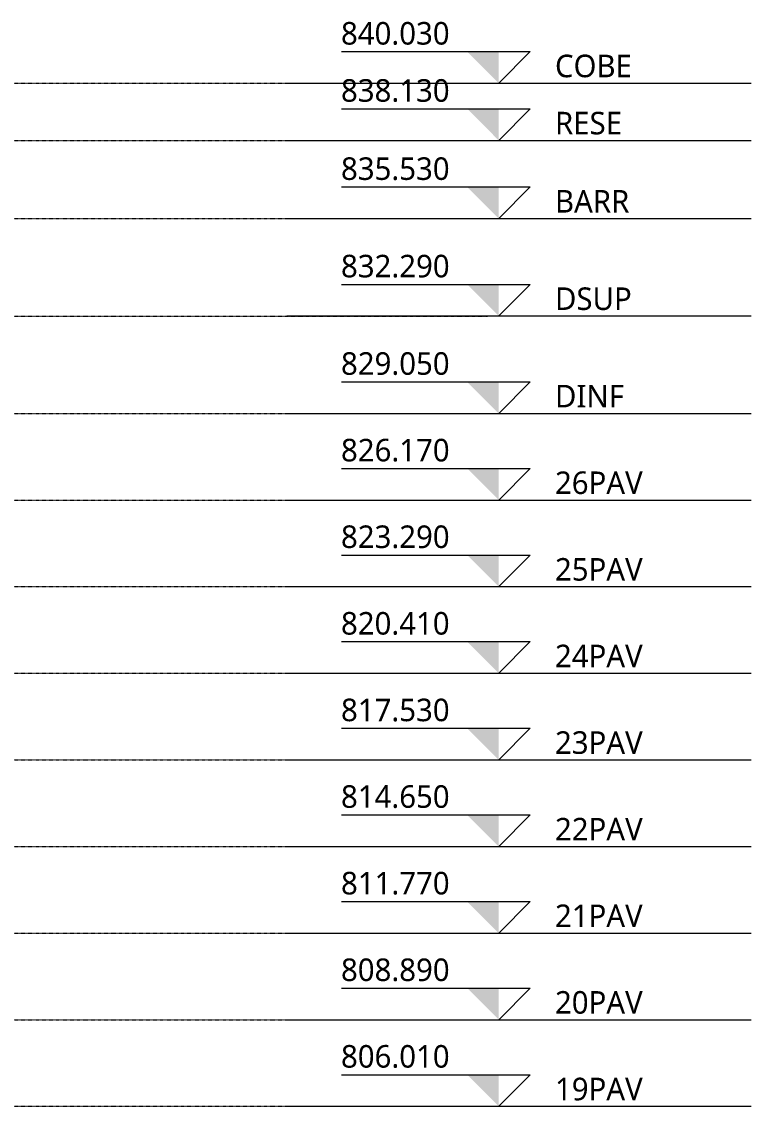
# Model space of a CAD drawing. Header units: centimetres. Extents: x -1475 to 26035, y -1239 to 84208.
# Drawn here: x 15408 to 17836, y 80601 to 84208 of the extents above; entities that cross this region are included whole.
import ezdxf

# ---------------------------------------------------------------- set-up
doc = ezdxf.new("R2010")
doc.units = ezdxf.units.CM
doc.linetypes.add('Centro', pattern=[3.175, 0.635, -0.47625, 1.5875, -0.47625])
doc.layers.add('A-FLOR-LEVL', color=7, linetype='Continuous', lineweight=9)
doc.styles.add('Gadugi_6', font='gadugi.ttf', dxfattribs={"height": 75})

# ---------------------------------------------------------------- blocks, each defined once
blk = doc.blocks.new('Nível - NÍVEL - CORTE ESQUEMÁTICO-903305-CT202 - CORTE ESQ_ DINF')
at = {"layer": 'A-FLOR-LEVL'}
blk.add_hatch(color=256, dxfattribs=at).paths.add_polyline_path([(2311.4, 76962.2), (2311.4, 76857.1), (2206.3, 76962.2)], flags=0)
for p, q in [((1788.5, 76962.2), (2416.4, 76962.2)), ((2311.4, 76857.1), (2416.4, 76962.2)), ((1605.9, 76857.1), (3152.1, 76857.1))]:
    blk.add_line(p, q, dxfattribs=at)

msp = doc.modelspace()

# ---------------------------------------------------------------- linework, layer by layer
at = {"layer": 'A-FLOR-LEVL', "linetype": 'Centro'}
for p, q in [((13159.76, 84003), (16958.36, 84003)), ((13159.76, 83813), (16958.36, 83813)), ((13159.76, 83553), (16958.36, 83553)), ((13159.76, 83229), (16958.36, 83229)), ((13159.76, 82905), (16958.36, 82905)), ((13159.76, 82617), (16958.36, 82617)), ((13159.76, 82329), (16958.36, 82329)), ((13159.76, 82041), (16958.36, 82041)), ((13159.76, 81753), (16958.36, 81753)), ((13159.76, 81465), (16958.36, 81465)), ((13159.76, 81177), (16958.36, 81177)), ((13159.76, 80889), (16958.36, 80889)), ((13159.76, 80601), (16958.36, 80601))]:
    msp.add_line(p, q, dxfattribs=at)

# ---------------------------------------------------------------- block references
at = {"layer": 'A-FLOR-LEVL'}
for p in [(14683.76, 7146), (14683.76, 6956), (14683.76, 6696), (14683.76, 6372), (14683.76, 6048), (14683.76, 5760), (14683.76, 5472), (14683.76, 5184), (14683.76, 4896), (14683.76, 4608), (14683.76, 4320), (14683.76, 4032), (14683.76, 3744)]:
    msp.add_blockref('Nível - NÍVEL - CORTE ESQUEMÁTICO-903305-CT202 - CORTE ESQ_ DINF', p, dxfattribs=at)

# ---------------------------------------------------------------- texts
at = {"layer": 'A-FLOR-LEVL', "char_height": 75, "attachment_point": 1, "style": 'Gadugi_6'}
for s, insert, width in [('840.030', (16470.4, 84206.57), 436.9197), ('COBE', (17182.52, 84098.05), 312.6581), ('838.130', (16470.4, 84016.57), 436.9197), ('RESE', (17182.52, 83908.05), 272.5737), ('835.530', (16470.4, 83756.57), 436.9197), ('BARR', (17182.52, 83648.05), 308.6497), ('832.290', (16470.4, 83432.57), 436.9197), ('DSUP', (17182.52, 83324.05), 316.6666), ('829.050', (16470.4, 83108.57), 436.9197), ('DINF', (17182.52, 83000.05), 284.5991), ('826.170', (16470.4, 82820.57), 436.9197), ('26PAV', (17182.52, 82712.05), 372.7847), ('823.290', (16470.4, 82532.57), 436.9197), ('25PAV', (17182.52, 82424.05), 372.7847), ('820.410', (16470.4, 82244.57), 436.9197), ('24PAV', (17182.52, 82136.05), 372.7847), ('817.530', (16470.4, 81956.57), 436.9197), ('23PAV', (17182.52, 81848.05), 372.7847), ('814.650', (16470.4, 81668.57), 436.9197), ('22PAV', (17182.52, 81560.05), 372.7847), ('811.770', (16470.4, 81380.57), 436.9197), ('21PAV', (17182.52, 81272.05), 372.7847), ('808.890', (16470.4, 81092.57), 436.9197), ('20PAV', (17182.52, 80984.05), 372.7847), ('806.010', (16470.4, 80804.57), 436.9197), ('19PAV', (17182.52, 80696.05), 372.7847)]:
    msp.add_mtext(s, dxfattribs=dict(at, insert=insert, width=width))

doc.saveas('drawing.dxf')
